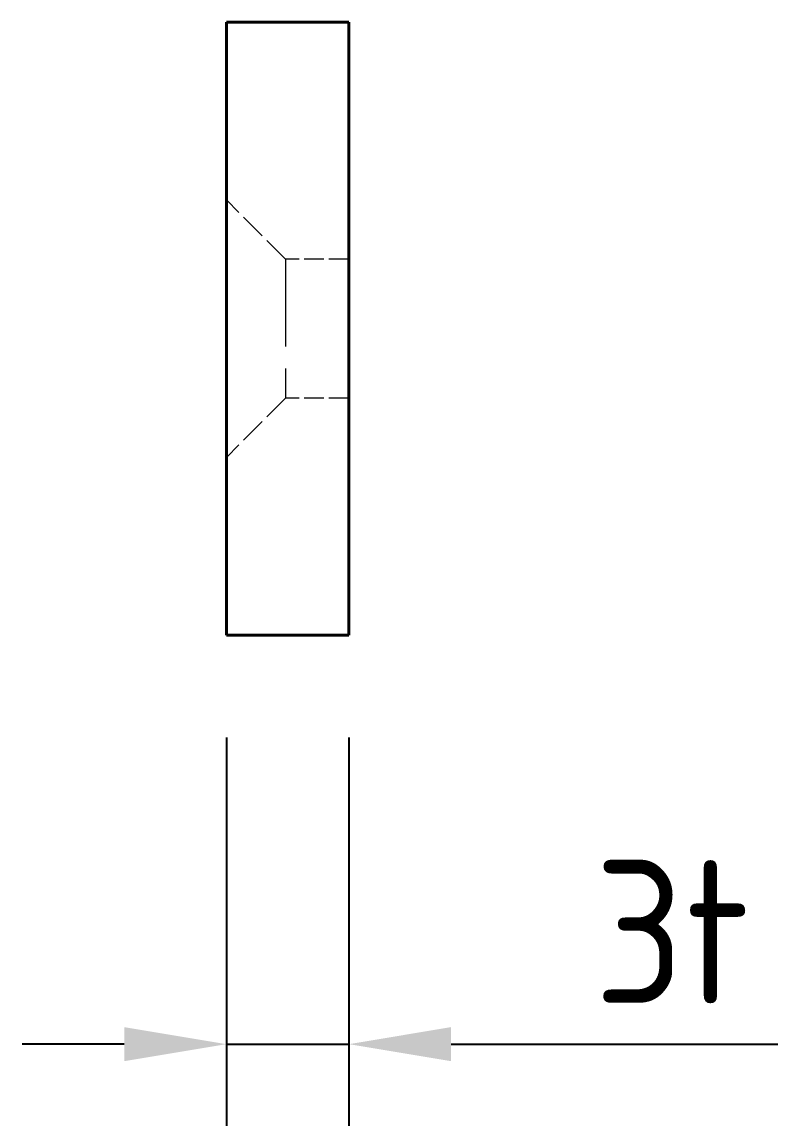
# Model space of a CAD drawing. Header units: millimetres. Extents: x 0 to 210, y 0 to 297.
# Drawn here: x 151.61 to 170.11, y 122.17 to 149.17 of the extents above; entities that cross this region are included whole.
import ezdxf

# ---------------------------------------------------------------- set-up
doc = ezdxf.new("R2010")
doc.units = ezdxf.units.MM
doc.linetypes.add('DASHED', pattern=[0.2067, 0.1654, -0.0413])
for name, color, linetype, lineweight in [('가려진 것(ISO)', 2, 'DASHED', 18), ('가시적인 것(ISO)', 3, 'Continuous', 40), ('치수(ISO)', 2, 'Continuous', 25)]:
    doc.layers.add(name, color=color, linetype=linetype, lineweight=lineweight)
doc.styles.add('치수 텍스트_PSTEK_POSCO', font='isocp.shx')
doc.dimstyles.new('치수_PSTEK_POSCO', dxfattribs={"dimtxt": 3.5, "dimasz": 2.5, "dimexe": 2, "dimexo": 2.5, "dimgap": 1, "dimtad": 1, "dimrnd": 1e-08, "dimdsep": 46, "dimtxsty": '치수 텍스트_PSTEK_POSCO', "dimcen": 0.09, "dimdle": 10, "dimclrd": 7, "dimclre": 7, "dimclrt": 2, "dimadec": 1, "dimazin": 2, "dimtfac": 1, "dimtmove": 0, "dimatfit": 3, "dimfxl": 0, "dimtolj": 1, "dimlwd": -1, "dimlwe": -1, "dimarcsym": 0})

# ---------------------------------------------------------------- blocks, each defined once
blk = doc.blocks.new('*D31')
at = {"layer": 'Defpoints', "color": 0}
for p in [(156.6073081629396, 134.1733481591064), (159.6073081629396, 134.1733481591064), (159.6073081629396, 124.1733481591064)]:
    blk.add_point(p, dxfattribs=at)
at = {"layer": '치수(ISO)', "color": 7}
for p, q in [((156.6073081629396, 131.6733481591064), (156.6073081629396, 122.1733481591064)), ((159.6073081629396, 131.6733481591064), (159.6073081629396, 122.1733481591064)), ((154.1073081629396, 124.1733481591064), (151.6073081629396, 124.1733481591064)), ((156.6073081629396, 124.1733481591064), (159.6073081629396, 124.1733481591064)), ((162.1073081629396, 124.1733481591064), (170.1073081629396, 124.1733481591064))]:
    blk.add_line(p, q, dxfattribs=at)
for points in [[(154.1073081629396, 124.590014825773), (154.1073081629396, 123.7566814924397), (156.6073081629396, 124.1733481591064)], [(162.1073081629396, 124.590014825773), (162.1073081629396, 123.7566814924397), (159.6073081629396, 124.1733481591064)]]:
    blk.add_solid(points, dxfattribs=at)
at = {"layer": '치수(ISO)', "color": 2, "insert": (165.6073081629396, 126.9233481591064), "char_height": 3.5, "attachment_point": 4, "style": '치수 텍스트_PSTEK_POSCO'}
blk.add_mtext('\\A1;3t', dxfattribs=at)

msp = doc.modelspace()

# ---------------------------------------------------------------- linework, layer by layer
at = {"layer": '가려진 것(ISO)', "ltscale": 3.905689239501953}
for p, q in [((158.0573081629382, 143.3733481591063), (156.6073081629382, 144.8233481591064)), ((158.0573081629382, 139.9733481591063), (156.6073081629382, 138.5233481591063))]:
    msp.add_line(p, q, dxfattribs=at)
at = {"layer": '가려진 것(ISO)', "ltscale": 12.91898250579834}
msp.add_line((158.0573081629382, 143.3733481591063), (158.0573081629382, 139.9733481591063), dxfattribs=at)
at = {"layer": '가려진 것(ISO)', "ltscale": 2.952179670333862}
for p, q in [((159.6073081629382, 143.3733481591063), (158.0573081629382, 143.3733481591063)), ((159.6073081629382, 139.9733481591063), (158.0573081629382, 139.9733481591063))]:
    msp.add_line(p, q, dxfattribs=at)
at = {"layer": '가시적인 것(ISO)'}
for p, q in [((156.6073081629396, 149.1733481591063), (156.6073081629396, 134.1733481591064)), ((156.6073081629396, 149.1733481591063), (159.6073081629396, 149.1733481591063)), ((159.6073081629396, 149.1733481591063), (159.6073081629396, 134.1733481591064)), ((156.6073081629396, 134.1733481591064), (159.6073081629396, 134.1733481591064))]:
    msp.add_line(p, q, dxfattribs=at)

# ---------------------------------------------------------------- dimensions: what is measured, and where the dimension line sits
at = {"layer": '치수(ISO)', "color": 7}
dim = msp.add_linear_dim(base=(159.6073081629396, 124.1733481591064), p1=(156.6073081629396, 134.1733481591064), p2=(159.6073081629396, 134.1733481591064), angle=180, text='<>t', dimstyle='치수_PSTEK_POSCO', override={"dimdec": 2, "dimtp": 0, "dimtm": -0, "dimtdec": 2, "dimtofl": 1, "dimatfit": 1}, dxfattribs=at)
dim.commit()
dim.dimension.update_dxf_attribs({"geometry": '*D31', "text_midpoint": (167.3573081629396, 124.1733481591064), "dimtype": 160})

doc.saveas('drawing.dxf')
